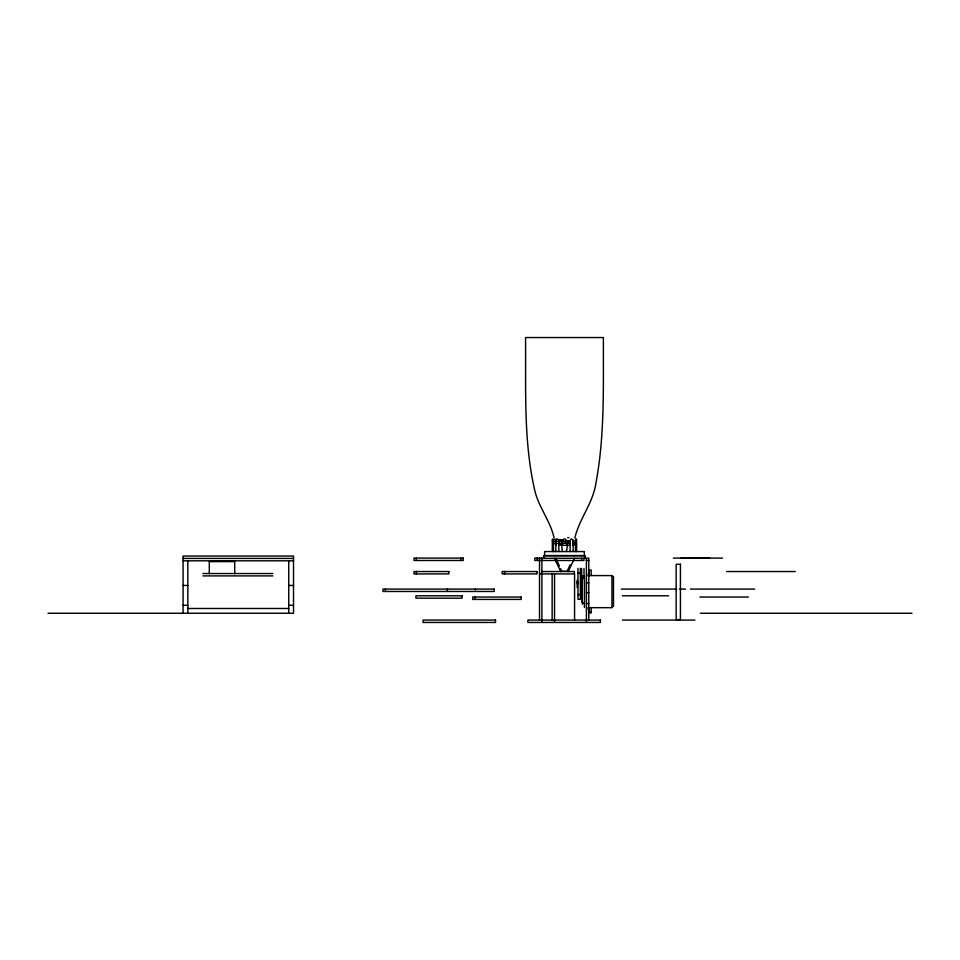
<?xml version="1.0" encoding="UTF-8"?>
<svg xmlns="http://www.w3.org/2000/svg" width="960" height="960" viewBox="0 0 960 960"><rect width="100%" height="100%" fill="white"/><g stroke="black" fill="none" stroke-linecap="round" stroke-linejoin="round"><path stroke-width="1.44" d="M570.084 551.568L570.084 540.468L571.14 539.064A2.244 1.764 -69 0 1 571.56 538.98L573.108 540.132M552.312 540.552L552.516 539.124L553.164 539.28A1.704 0.672 88.5 0 1 553.308 539.52L553.476 551.568M552.312 540.384L552.312 551.568M611.94 607.608L611.94 575.628M574.836 537.984C579.3 518.796 593.004 503.064 595.896 483.3C604.932 435.324 603.168 386.136 603.396 337.548L525.528 337.548C526.08 388.548 523.26 440.556 534.816 490.632C538.752 507.396 550.5 521.112 554.076 537.984M589.176 570.792L587.988 575.64L591.168 575.592L591.168 569.988L589.176 569.988L589.176 575.628M555.9 539.892L555.78 551.568M575.64 539.544L575.448 551.568M570.072 564.816L567.144 571.272L561.78 571.272L560.604 568.692M568.188 571.632L574.464 558.288M556.032 539.616L556.56 539.124A2.256 1.788 78.1 0 1 557.088 538.968L558.66 539.82M554.172 541.464L556.392 541.152M555.54 544.404L556.212 544.308M553.68 539.544L554.268 539.484M563.664 540.324L558.9 540.828M558.672 543.984L559.62 543.876M559.944 543.828L564.108 543.408M554.172 543.6L556.32 543.48M574.764 542.784L572.928 542.892M574.764 542.964L574.476 542.976M574.668 544.944L572.604 545.052M572.448 540.948L574.572 540.828M554.556 539.46L558.048 539.616M554.556 541.608L556.32 541.5M572.604 543.084L573.78 543.024M556.656 541.488L557.364 541.464M556.656 543.468L557.364 543.432M558.732 541.404L563.988 541.236M568.92 541.08L566.148 541.176M569.988 541.044L569.352 541.068M558.732 543.384L563.988 543.216M569.568 543.036L568.248 543.252M569.988 543.192L567.792 543.264M569.568 545.172L566.856 545.268M568.92 543.048L566.148 543.312M564.948 541.212L565.908 541.176M564.948 543.18L567.552 543.096M564.948 543.348L565.908 543.324M564.948 545.328L567.552 545.244M568.692 541.092L568.02 541.116M568.248 543.072L569.136 543.048M567.096 543.288L568.02 543.252M567.588 537.768L568.968 537.768M544.548 558.096L534.756 558.096L534.756 560.484L556.416 560.484M673.308 558.096L722.58 558.096M183.072 558.432L293.52 558.432M680.772 558.288L685.536 558.288M686.94 558.288L709.56 558.288M556.908 560.484L571.344 560.484M572.736 560.484L584.016 560.484L584.016 558.096M586.404 560.484L588.78 560.484M183.072 560.808L293.52 560.808M541.908 571.536L574.392 571.536L574.392 573.924M726.588 571.536L795.276 571.536M577.968 573.132L580.344 573.132M202.932 573.528L272.856 573.528M539.52 573.924L574.572 573.924L574.572 620.076M591.564 575.58L611.904 575.58L613.5 576.768L613.5 606.468M202.932 575.904L272.856 575.904M586.404 582.876L588.78 582.876M183.072 585.444L187.836 585.444M288.744 585.444L293.52 585.444M621.264 589.092L676.776 589.092M679.728 589.092L685.632 589.092M690.396 589.092L754.752 589.092M582.108 592.428L582.504 575.712M586.404 592.692L588.78 592.692M577.968 594.576L580.344 594.576M622.428 595.8L668.58 595.8M699.924 597.036L748.392 597.036M584.412 602.748L582.108 602.748L582.108 590.832M586.404 603.588L588.78 603.588M183.072 605.304L187.836 605.304M288.744 605.304L293.52 605.304M591.564 607.68L611.904 607.68M187.836 608.484L288.744 608.484M589.176 612L591.168 612M48 613.248L293.52 613.248L293.52 556.044L183.072 556.044L183.072 613.248M700.344 613.248L912 613.248M622.464 620.076L694.944 620.076M558.96 539.652L563.352 539.832M564.108 545.328L558.612 545.1M556.38 544.992L555.504 544.944M576.624 551.568L576.612 540.048L575.772 539.28A1.704 0.672 -88.6 0 0 575.628 539.52M576.276 538.992L576.6 539.892M554.46 558.288L560.724 571.632M559.44 566.112L555.96 558.372M558.756 540.048L558.852 551.568M589.176 612.468L587.988 607.62L591.168 607.668L591.168 612.948L589.176 612.948L589.176 607.62M573.156 540.468L573.156 551.568M588.78 620.076L588.78 558.096L586.404 558.096L586.404 622.452M584.412 575.748L584.412 607.476M584.016 568.44L584.016 578.652M582.504 602.748L582.504 604.332M582.144 592.74L582.144 602.436M581.628 558.096L581.628 560.484M581.628 568.44L581.628 598.608M581.4 578.34L581.4 588.66M580.92 579.252L580.92 587.748M580.344 568.38L580.344 599.328L577.968 599.352L577.968 568.38M577.584 581.136L577.584 584.604M577.416 581.496L577.416 583.14M577.176 580.128L577.176 587.58M566.364 551.568C570.516 535.26 558.66 534.18 562.572 551.568M554.532 573.924L554.532 622.452M552.144 573.984L552.144 620.076M541.908 558.096L541.908 622.452M539.52 558.096L539.52 620.076M537.144 558.096L537.144 560.484M504.564 571.536L504.564 573.924M475.428 589.092L475.428 589.98M475.068 597.036L475.068 599.412M460.86 558.096L460.86 560.484M447.348 589.092L447.348 591.468M416.364 558.096L416.364 560.484M416.364 571.536L416.364 573.924M385.38 589.092L385.38 591.468M288.744 560.808L288.744 613.248M234.72 573.768L234.72 561.612L209.292 561.612L209.292 573.768M187.836 560.808L187.836 613.248M584.328 551.568L544.596 551.568L544.596 555.54L584.328 555.54L584.328 551.568M585.3 555.792L543.624 555.792L543.624 558.288L585.3 558.288L585.3 555.792M463.248 558.096L413.988 558.096L413.988 560.484L463.248 560.484L463.248 558.096M680.424 564.264L676.164 564.264L676.164 619.608L680.424 619.608L680.424 564.264M448.848 571.536L413.988 571.536L413.988 573.924L448.848 573.924L448.848 571.536M537.048 571.536L502.176 571.536L502.176 573.924L537.048 573.924L537.048 571.536M494.232 589.092L382.992 589.092L382.992 591.468L494.232 591.468L494.232 589.092M462.084 595.8L415.932 595.8L415.932 598.188L462.084 598.188L462.084 595.8M521.16 597.036L472.692 597.036L472.692 599.412L521.16 599.412L521.16 597.036M495.516 620.076L423.024 620.076L423.024 622.452L495.516 622.452L495.516 620.076M600.396 620.076L527.904 620.076L527.904 622.452L600.396 622.452L600.396 620.076"/></g></svg>
